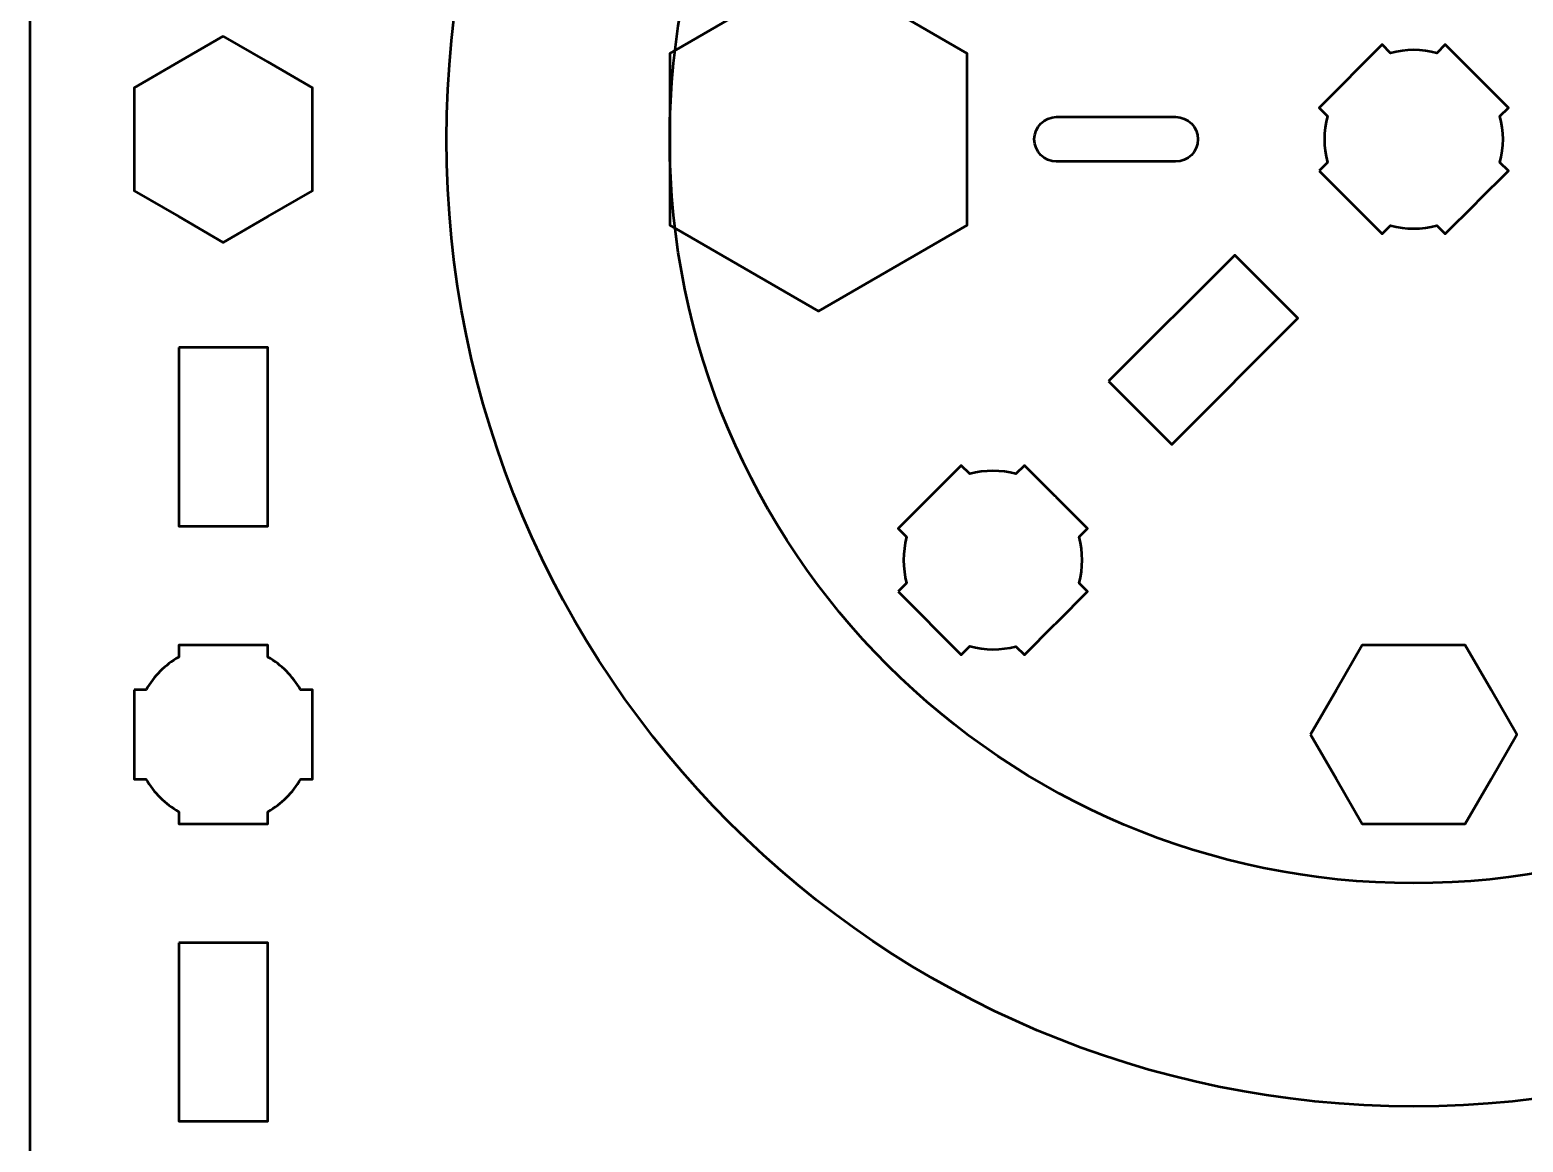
# Model space of a CAD drawing. Header units: centimetres. Extents: x -30.2 to 9.2, y -21.5 to -8.2.
# Drawn here: x -20.15 to -15.13, y -18.22 to -14.48 of the extents above; entities that cross this region are included whole.
import ezdxf

# ---------------------------------------------------------------- set-up
doc = ezdxf.new("R2010")
doc.units = ezdxf.units.CM
doc.header["$MEASUREMENT"] = 0
doc.layers.add('Layer 1', color=7, linetype='Continuous')

msp = doc.modelspace()

# ---------------------------------------------------------------- linework, layer by layer
at = {"layer": 'Layer 1', "lineweight": 53}
for centre, major_axis in [((-15.50001, -14.85001), (0, 3.25)), ((-15.50001, -14.85), (0, 2.5))]:
    msp.add_ellipse(centre, major_axis=major_axis, ratio=1, dxfattribs=at)
for points, knots in [([(-19.64995, -8.19995), (-19.64995, -8.19995), (-11.35005, -8.19995), (-11.35005, -8.19995), (-11.35005, -8.19995), (-11.07305, -8.19995), (-10.84995, -8.42305), (-10.84995, -8.70005), (-10.84995, -8.70005), (-10.84995, -8.70005), (-10.84995, -20.99995), (-10.84995, -20.99995), (-10.84995, -20.99995), (-10.84995, -21.27695), (-11.07305, -21.50005), (-11.35005, -21.50005), (-11.35005, -21.50005), (-11.35005, -21.50005), (-19.64995, -21.50005), (-19.64995, -21.50005), (-19.64995, -21.50005), (-19.92695, -21.50005), (-20.15005, -21.27695), (-20.15005, -20.99995), (-20.15005, -20.99995), (-20.15005, -20.99995), (-20.15005, -8.70005), (-20.15005, -8.70005), (-20.15005, -8.70005), (-20.15005, -8.42305), (-19.92695, -8.19995), (-19.64995, -8.19995)], [0, 0, 0, 0, 0.125, 0.125, 0.125, 0.125, 0.25, 0.25, 0.25, 0.25, 0.375, 0.375, 0.375, 0.375, 0.5, 0.5, 0.5, 0.5, 0.625, 0.625, 0.625, 0.625, 0.75, 0.75, 0.75, 0.75, 0.875, 0.875, 0.875, 0.875, 1, 1, 1, 1]), ([(-17.5, -14.27263), (-17.5, -14.27263), (-17.25, -14.41697), (-17.25, -14.41697), (-17.25, -14.41697), (-17.25, -14.41697), (-17, -14.56131), (-17, -14.56131), (-17, -14.56131), (-17, -14.56131), (-17, -14.84999), (-17, -14.84999), (-17, -14.84999), (-17, -14.84999), (-17, -15.13867), (-17, -15.13867), (-17, -15.13867), (-17, -15.13867), (-17.25, -15.28301), (-17.25, -15.28301), (-17.25, -15.28301), (-17.25, -15.28301), (-17.5, -15.42735), (-17.5, -15.42735), (-17.5, -15.42735), (-17.5, -15.42735), (-17.75, -15.28301), (-17.75, -15.28301), (-17.75, -15.28301), (-17.75, -15.28301), (-18, -15.13867), (-18, -15.13867), (-18, -15.13867), (-18, -15.13867), (-18, -14.84999), (-18, -14.84999), (-18, -14.84999), (-18, -14.84999), (-18, -14.56131), (-18, -14.56131), (-18, -14.56131), (-18, -14.56131), (-17.75, -14.41697), (-17.75, -14.41697), (-17.75, -14.41697), (-17.75, -14.41697), (-17.5, -14.27263), (-17.5, -14.27263)], [0, 0, 0, 0, 0.0833333, 0.0833333, 0.0833333, 0.0833333, 0.1666667, 0.1666667, 0.1666667, 0.1666667, 0.25, 0.25, 0.25, 0.25, 0.3333333, 0.3333333, 0.3333333, 0.3333333, 0.4166667, 0.4166667, 0.4166667, 0.4166667, 0.5, 0.5, 0.5, 0.5, 0.5833333, 0.5833333, 0.5833333, 0.5833333, 0.6666667, 0.6666667, 0.6666667, 0.6666667, 0.75, 0.75, 0.75, 0.75, 0.8333333, 0.8333333, 0.8333333, 0.8333333, 0.9166667, 0.9166667, 0.9166667, 0.9166667, 1, 1, 1, 1]), ([(-19.5, -14.50357), (-19.5, -14.50357), (-19.35, -14.59018), (-19.35, -14.59018), (-19.35, -14.59018), (-19.35, -14.59018), (-19.2, -14.67678), (-19.2, -14.67678), (-19.2, -14.67678), (-19.2, -14.67678), (-19.2, -14.84998), (-19.2, -14.84998), (-19.2, -14.84998), (-19.2, -14.84998), (-19.2, -15.02318), (-19.2, -15.02318), (-19.2, -15.02318), (-19.2, -15.02318), (-19.35, -15.10978), (-19.35, -15.10978), (-19.35, -15.10978), (-19.35, -15.10978), (-19.5, -15.19639), (-19.5, -15.19639), (-19.5, -15.19639), (-19.5, -15.19639), (-19.65, -15.10978), (-19.65, -15.10978), (-19.65, -15.10978), (-19.65, -15.10978), (-19.8, -15.02318), (-19.8, -15.02318), (-19.8, -15.02318), (-19.8, -15.02318), (-19.8, -14.84998), (-19.8, -14.84998), (-19.8, -14.84998), (-19.8, -14.84998), (-19.8, -14.67678), (-19.8, -14.67678), (-19.8, -14.67678), (-19.8, -14.67678), (-19.65, -14.59018), (-19.65, -14.59018), (-19.65, -14.59018), (-19.65, -14.59018), (-19.5, -14.50357), (-19.5, -14.50357)], [0, 0, 0, 0, 0.0833333, 0.0833333, 0.0833333, 0.0833333, 0.1666667, 0.1666667, 0.1666667, 0.1666667, 0.25, 0.25, 0.25, 0.25, 0.3333333, 0.3333333, 0.3333333, 0.3333333, 0.4166667, 0.4166667, 0.4166667, 0.4166667, 0.5, 0.5, 0.5, 0.5, 0.5833333, 0.5833333, 0.5833333, 0.5833333, 0.6666667, 0.6666667, 0.6666667, 0.6666667, 0.75, 0.75, 0.75, 0.75, 0.8333333, 0.8333333, 0.8333333, 0.8333333, 0.9166667, 0.9166667, 0.9166667, 0.9166667, 1, 1, 1, 1]), ([(-15.81821, -14.95606), (-15.81821, -14.95606), (-15.78979, -14.92763), (-15.78979, -14.92763), (-15.78979, -14.92763), (-15.80336, -14.87683), (-15.80334, -14.82317), (-15.78977, -14.77237), (-15.78977, -14.77237), (-15.78977, -14.77237), (-15.81821, -14.74393), (-15.81821, -14.74393), (-15.81821, -14.74393), (-15.81821, -14.74393), (-15.60608, -14.5318), (-15.60608, -14.5318), (-15.60608, -14.5318), (-15.60608, -14.5318), (-15.57766, -14.56021), (-15.57766, -14.56021), (-15.57766, -14.56021), (-15.52685, -14.54664), (-15.47315, -14.54661), (-15.42232, -14.56016), (-15.42232, -14.56016), (-15.42232, -14.56016), (-15.39395, -14.5318), (-15.39395, -14.5318), (-15.39395, -14.5318), (-15.39395, -14.5318), (-15.29112, -14.63462), (-15.29112, -14.63462), (-15.29112, -14.63462), (-15.29112, -14.63462), (-15.28779, -14.63787), (-15.28779, -14.63787), (-15.28779, -14.63787), (-15.28779, -14.63787), (-15.28455, -14.64119), (-15.28455, -14.64119), (-15.28455, -14.64119), (-15.28455, -14.64119), (-15.18182, -14.74393), (-15.18182, -14.74393), (-15.18182, -14.74393), (-15.18182, -14.74393), (-15.21015, -14.77226), (-15.21015, -14.77226), (-15.21015, -14.77226), (-15.19656, -14.82312), (-15.19655, -14.87686), (-15.21014, -14.92773), (-15.21014, -14.92773), (-15.21014, -14.92773), (-15.18182, -14.95606), (-15.18182, -14.95606), (-15.18182, -14.95606), (-15.18182, -14.95606), (-15.28313, -15.05737), (-15.28313, -15.05737), (-15.28313, -15.05737), (-15.28313, -15.05737), (-15.28779, -15.06215), (-15.28779, -15.06215), (-15.28779, -15.06215), (-15.28779, -15.06215), (-15.29257, -15.06681), (-15.29257, -15.06681), (-15.29257, -15.06681), (-15.29257, -15.06681), (-15.39395, -15.16819), (-15.39395, -15.16819), (-15.39395, -15.16819), (-15.39395, -15.16819), (-15.4223, -15.13984), (-15.4223, -15.13984), (-15.4223, -15.13984), (-15.47315, -15.1534), (-15.52686, -15.15339), (-15.57769, -15.1398), (-15.57769, -15.1398), (-15.57769, -15.1398), (-15.60608, -15.16819), (-15.60608, -15.16819), (-15.60608, -15.16819), (-15.60608, -15.16819), (-15.81821, -14.95606), (-15.81821, -14.95606)], [0, 0, 0, 0, 0.0454545, 0.0454545, 0.0454545, 0.0454545, 0.0909091, 0.0909091, 0.0909091, 0.0909091, 0.1363636, 0.1363636, 0.1363636, 0.1363636, 0.1818182, 0.1818182, 0.1818182, 0.1818182, 0.2272727, 0.2272727, 0.2272727, 0.2272727, 0.2727273, 0.2727273, 0.2727273, 0.2727273, 0.3181818, 0.3181818, 0.3181818, 0.3181818, 0.3636364, 0.3636364, 0.3636364, 0.3636364, 0.4090909, 0.4090909, 0.4090909, 0.4090909, 0.4545455, 0.4545455, 0.4545455, 0.4545455, 0.5, 0.5, 0.5, 0.5, 0.5454545, 0.5454545, 0.5454545, 0.5454545, 0.5909091, 0.5909091, 0.5909091, 0.5909091, 0.6363636, 0.6363636, 0.6363636, 0.6363636, 0.6818182, 0.6818182, 0.6818182, 0.6818182, 0.7272727, 0.7272727, 0.7272727, 0.7272727, 0.7727273, 0.7727273, 0.7727273, 0.7727273, 0.8181818, 0.8181818, 0.8181818, 0.8181818, 0.8636364, 0.8636364, 0.8636364, 0.8636364, 0.9090909, 0.9090909, 0.9090909, 0.9090909, 0.9545455, 0.9545455, 0.9545455, 0.9545455, 1, 1, 1, 1]), ([(-16.7, -14.775), (-16.74141, -14.775), (-16.775, -14.80859), (-16.775, -14.85), (-16.775, -14.85), (-16.775, -14.89141), (-16.74141, -14.925), (-16.7, -14.925), (-16.7, -14.925), (-16.7, -14.925), (-16.3, -14.925), (-16.3, -14.925), (-16.3, -14.925), (-16.25859, -14.925), (-16.225, -14.89141), (-16.225, -14.85), (-16.225, -14.85), (-16.225, -14.80859), (-16.25859, -14.775), (-16.3, -14.775), (-16.3, -14.775), (-16.3, -14.775), (-16.7, -14.775), (-16.7, -14.775)], [0, 0, 0, 0, 0.1666667, 0.1666667, 0.1666667, 0.1666667, 0.3333333, 0.3333333, 0.3333333, 0.3333333, 0.5, 0.5, 0.5, 0.5, 0.6666667, 0.6666667, 0.6666667, 0.6666667, 0.8333333, 0.8333333, 0.8333333, 0.8333333, 1, 1, 1, 1]), ([(-16.52535, -15.66322), (-16.52535, -15.66322), (-16.10108, -15.23895), (-16.10108, -15.23895), (-16.10108, -15.23895), (-16.10108, -15.23895), (-15.88895, -15.45109), (-15.88895, -15.45109), (-15.88895, -15.45109), (-15.88895, -15.45109), (-16.31322, -15.87536), (-16.31322, -15.87536), (-16.31322, -15.87536), (-16.31322, -15.87536), (-16.52535, -15.66322), (-16.52535, -15.66322)], [0, 0, 0, 0, 0.25, 0.25, 0.25, 0.25, 0.5, 0.5, 0.5, 0.5, 0.75, 0.75, 0.75, 0.75, 1, 1, 1, 1]), ([(-19.64995, -15.55003), (-19.64995, -15.55003), (-19.34995, -15.55003), (-19.34995, -15.55003), (-19.34995, -15.55003), (-19.34995, -15.55003), (-19.34995, -16.15003), (-19.34995, -16.15003), (-19.34995, -16.15003), (-19.34995, -16.15003), (-19.64995, -16.15003), (-19.64995, -16.15003), (-19.64995, -16.15003), (-19.64995, -16.15003), (-19.64995, -15.55003), (-19.64995, -15.55003)], [0, 0, 0, 0, 0.25, 0.25, 0.25, 0.25, 0.5, 0.5, 0.5, 0.5, 0.75, 0.75, 0.75, 0.75, 1, 1, 1, 1]), ([(-17.23243, -16.37027), (-17.23243, -16.37027), (-17.20401, -16.34184), (-17.20401, -16.34184), (-17.20401, -16.34184), (-17.21758, -16.29104), (-17.21756, -16.23738), (-17.20399, -16.18658), (-17.20399, -16.18658), (-17.20399, -16.18658), (-17.23243, -16.15814), (-17.23243, -16.15814), (-17.23243, -16.15814), (-17.23243, -16.15814), (-17.0203, -15.94601), (-17.0203, -15.94601), (-17.0203, -15.94601), (-17.0203, -15.94601), (-16.99188, -15.97442), (-16.99188, -15.97442), (-16.99188, -15.97442), (-16.94107, -15.96085), (-16.88737, -15.96082), (-16.83654, -15.97437), (-16.83654, -15.97437), (-16.83654, -15.97437), (-16.80817, -15.94601), (-16.80817, -15.94601), (-16.80817, -15.94601), (-16.80817, -15.94601), (-16.70534, -16.04883), (-16.70534, -16.04883), (-16.70534, -16.04883), (-16.70534, -16.04883), (-16.70201, -16.05208), (-16.70201, -16.05208), (-16.70201, -16.05208), (-16.70201, -16.05208), (-16.69877, -16.0554), (-16.69877, -16.0554), (-16.69877, -16.0554), (-16.69877, -16.0554), (-16.59604, -16.15814), (-16.59604, -16.15814), (-16.59604, -16.15814), (-16.59604, -16.15814), (-16.62437, -16.18647), (-16.62437, -16.18647), (-16.62437, -16.18647), (-16.61078, -16.23733), (-16.61077, -16.29107), (-16.62436, -16.34194), (-16.62436, -16.34194), (-16.62436, -16.34194), (-16.59604, -16.37027), (-16.59604, -16.37027), (-16.59604, -16.37027), (-16.59604, -16.37027), (-16.69735, -16.47158), (-16.69735, -16.47158), (-16.69735, -16.47158), (-16.69735, -16.47158), (-16.70201, -16.47636), (-16.70201, -16.47636), (-16.70201, -16.47636), (-16.70201, -16.47636), (-16.70679, -16.48102), (-16.70679, -16.48102), (-16.70679, -16.48102), (-16.70679, -16.48102), (-16.80817, -16.5824), (-16.80817, -16.5824), (-16.80817, -16.5824), (-16.80817, -16.5824), (-16.83652, -16.55405), (-16.83652, -16.55405), (-16.83652, -16.55405), (-16.88737, -16.56761), (-16.94108, -16.5676), (-16.99191, -16.55401), (-16.99191, -16.55401), (-16.99191, -16.55401), (-17.0203, -16.5824), (-17.0203, -16.5824), (-17.0203, -16.5824), (-17.0203, -16.5824), (-17.23243, -16.37027), (-17.23243, -16.37027)], [0, 0, 0, 0, 0.0454545, 0.0454545, 0.0454545, 0.0454545, 0.0909091, 0.0909091, 0.0909091, 0.0909091, 0.1363636, 0.1363636, 0.1363636, 0.1363636, 0.1818182, 0.1818182, 0.1818182, 0.1818182, 0.2272727, 0.2272727, 0.2272727, 0.2272727, 0.2727273, 0.2727273, 0.2727273, 0.2727273, 0.3181818, 0.3181818, 0.3181818, 0.3181818, 0.3636364, 0.3636364, 0.3636364, 0.3636364, 0.4090909, 0.4090909, 0.4090909, 0.4090909, 0.4545455, 0.4545455, 0.4545455, 0.4545455, 0.5, 0.5, 0.5, 0.5, 0.5454545, 0.5454545, 0.5454545, 0.5454545, 0.5909091, 0.5909091, 0.5909091, 0.5909091, 0.6363636, 0.6363636, 0.6363636, 0.6363636, 0.6818182, 0.6818182, 0.6818182, 0.6818182, 0.7272727, 0.7272727, 0.7272727, 0.7272727, 0.7727273, 0.7727273, 0.7727273, 0.7727273, 0.8181818, 0.8181818, 0.8181818, 0.8181818, 0.8636364, 0.8636364, 0.8636364, 0.8636364, 0.9090909, 0.9090909, 0.9090909, 0.9090909, 0.9545455, 0.9545455, 0.9545455, 0.9545455, 1, 1, 1, 1]), ([(-19.80001, -16.69997), (-19.80001, -16.69997), (-19.75981, -16.69997), (-19.75981, -16.69997), (-19.75981, -16.69997), (-19.73348, -16.65445), (-19.69552, -16.61652), (-19.65001, -16.59019), (-19.65001, -16.59019), (-19.65001, -16.59019), (-19.65001, -16.54997), (-19.65001, -16.54997), (-19.65001, -16.54997), (-19.65001, -16.54997), (-19.35001, -16.54997), (-19.35001, -16.54997), (-19.35001, -16.54997), (-19.35001, -16.54997), (-19.35001, -16.59016), (-19.35001, -16.59016), (-19.35001, -16.59016), (-19.30448, -16.61649), (-19.26649, -16.65444), (-19.24013, -16.69997), (-19.24013, -16.69997), (-19.24013, -16.69997), (-19.20001, -16.69997), (-19.20001, -16.69997), (-19.20001, -16.69997), (-19.20001, -16.69997), (-19.20001, -16.84539), (-19.20001, -16.84539), (-19.20001, -16.84539), (-19.20001, -16.84539), (-19.19995, -16.85004), (-19.19995, -16.85004), (-19.19995, -16.85004), (-19.19995, -16.85004), (-19.20001, -16.85468), (-19.20001, -16.85468), (-19.20001, -16.85468), (-19.20001, -16.85468), (-19.20001, -16.99997), (-19.20001, -16.99997), (-19.20001, -16.99997), (-19.20001, -16.99997), (-19.24008, -16.99997), (-19.24008, -16.99997), (-19.24008, -16.99997), (-19.26643, -17.04554), (-19.30443, -17.08355), (-19.35001, -17.10991), (-19.35001, -17.10991), (-19.35001, -17.10991), (-19.35001, -17.14997), (-19.35001, -17.14997), (-19.35001, -17.14997), (-19.35001, -17.14997), (-19.49329, -17.14997), (-19.49329, -17.14997), (-19.49329, -17.14997), (-19.49329, -17.14997), (-19.49996, -17.15005), (-19.49996, -17.15005), (-19.49996, -17.15005), (-19.49996, -17.15005), (-19.50664, -17.14997), (-19.50664, -17.14997), (-19.50664, -17.14997), (-19.50664, -17.14997), (-19.65001, -17.14997), (-19.65001, -17.14997), (-19.65001, -17.14997), (-19.65001, -17.14997), (-19.65001, -17.10987), (-19.65001, -17.10987), (-19.65001, -17.10987), (-19.69555, -17.08351), (-19.73353, -17.04552), (-19.75986, -16.99997), (-19.75986, -16.99997), (-19.75986, -16.99997), (-19.80001, -16.99997), (-19.80001, -16.99997), (-19.80001, -16.99997), (-19.80001, -16.99997), (-19.80001, -16.69997), (-19.80001, -16.69997)], [0, 0, 0, 0, 0.0454545, 0.0454545, 0.0454545, 0.0454545, 0.0909091, 0.0909091, 0.0909091, 0.0909091, 0.1363636, 0.1363636, 0.1363636, 0.1363636, 0.1818182, 0.1818182, 0.1818182, 0.1818182, 0.2272727, 0.2272727, 0.2272727, 0.2272727, 0.2727273, 0.2727273, 0.2727273, 0.2727273, 0.3181818, 0.3181818, 0.3181818, 0.3181818, 0.3636364, 0.3636364, 0.3636364, 0.3636364, 0.4090909, 0.4090909, 0.4090909, 0.4090909, 0.4545455, 0.4545455, 0.4545455, 0.4545455, 0.5, 0.5, 0.5, 0.5, 0.5454545, 0.5454545, 0.5454545, 0.5454545, 0.5909091, 0.5909091, 0.5909091, 0.5909091, 0.6363636, 0.6363636, 0.6363636, 0.6363636, 0.6818182, 0.6818182, 0.6818182, 0.6818182, 0.7272727, 0.7272727, 0.7272727, 0.7272727, 0.7727273, 0.7727273, 0.7727273, 0.7727273, 0.8181818, 0.8181818, 0.8181818, 0.8181818, 0.8636364, 0.8636364, 0.8636364, 0.8636364, 0.9090909, 0.9090909, 0.9090909, 0.9090909, 0.9545455, 0.9545455, 0.9545455, 0.9545455, 1, 1, 1, 1]), ([(-15.84641, -16.84997), (-15.84641, -16.84997), (-15.7598, -16.69997), (-15.7598, -16.69997), (-15.7598, -16.69997), (-15.7598, -16.69997), (-15.6732, -16.54997), (-15.6732, -16.54997), (-15.6732, -16.54997), (-15.6732, -16.54997), (-15.5, -16.54997), (-15.5, -16.54997), (-15.5, -16.54997), (-15.5, -16.54997), (-15.3268, -16.54997), (-15.3268, -16.54997), (-15.3268, -16.54997), (-15.3268, -16.54997), (-15.2402, -16.69997), (-15.2402, -16.69997), (-15.2402, -16.69997), (-15.2402, -16.69997), (-15.15359, -16.84997), (-15.15359, -16.84997), (-15.15359, -16.84997), (-15.15359, -16.84997), (-15.2402, -16.99997), (-15.2402, -16.99997), (-15.2402, -16.99997), (-15.2402, -16.99997), (-15.3268, -17.14997), (-15.3268, -17.14997), (-15.3268, -17.14997), (-15.3268, -17.14997), (-15.5, -17.14997), (-15.5, -17.14997), (-15.5, -17.14997), (-15.5, -17.14997), (-15.6732, -17.14997), (-15.6732, -17.14997), (-15.6732, -17.14997), (-15.6732, -17.14997), (-15.7598, -16.99997), (-15.7598, -16.99997), (-15.7598, -16.99997), (-15.7598, -16.99997), (-15.84641, -16.84997), (-15.84641, -16.84997)], [0, 0, 0, 0, 0.0833333, 0.0833333, 0.0833333, 0.0833333, 0.1666667, 0.1666667, 0.1666667, 0.1666667, 0.25, 0.25, 0.25, 0.25, 0.3333333, 0.3333333, 0.3333333, 0.3333333, 0.4166667, 0.4166667, 0.4166667, 0.4166667, 0.5, 0.5, 0.5, 0.5, 0.5833333, 0.5833333, 0.5833333, 0.5833333, 0.6666667, 0.6666667, 0.6666667, 0.6666667, 0.75, 0.75, 0.75, 0.75, 0.8333333, 0.8333333, 0.8333333, 0.8333333, 0.9166667, 0.9166667, 0.9166667, 0.9166667, 1, 1, 1, 1]), ([(-19.64995, -17.55), (-19.64995, -17.55), (-19.34995, -17.55), (-19.34995, -17.55), (-19.34995, -17.55), (-19.34995, -17.55), (-19.34995, -18.15), (-19.34995, -18.15), (-19.34995, -18.15), (-19.34995, -18.15), (-19.64995, -18.15), (-19.64995, -18.15), (-19.64995, -18.15), (-19.64995, -18.15), (-19.64995, -17.55), (-19.64995, -17.55)], [0, 0, 0, 0, 0.25, 0.25, 0.25, 0.25, 0.5, 0.5, 0.5, 0.5, 0.75, 0.75, 0.75, 0.75, 1, 1, 1, 1])]:
    msp.add_open_spline(points, degree=3, knots=knots, dxfattribs=at)

doc.saveas('drawing.dxf')
